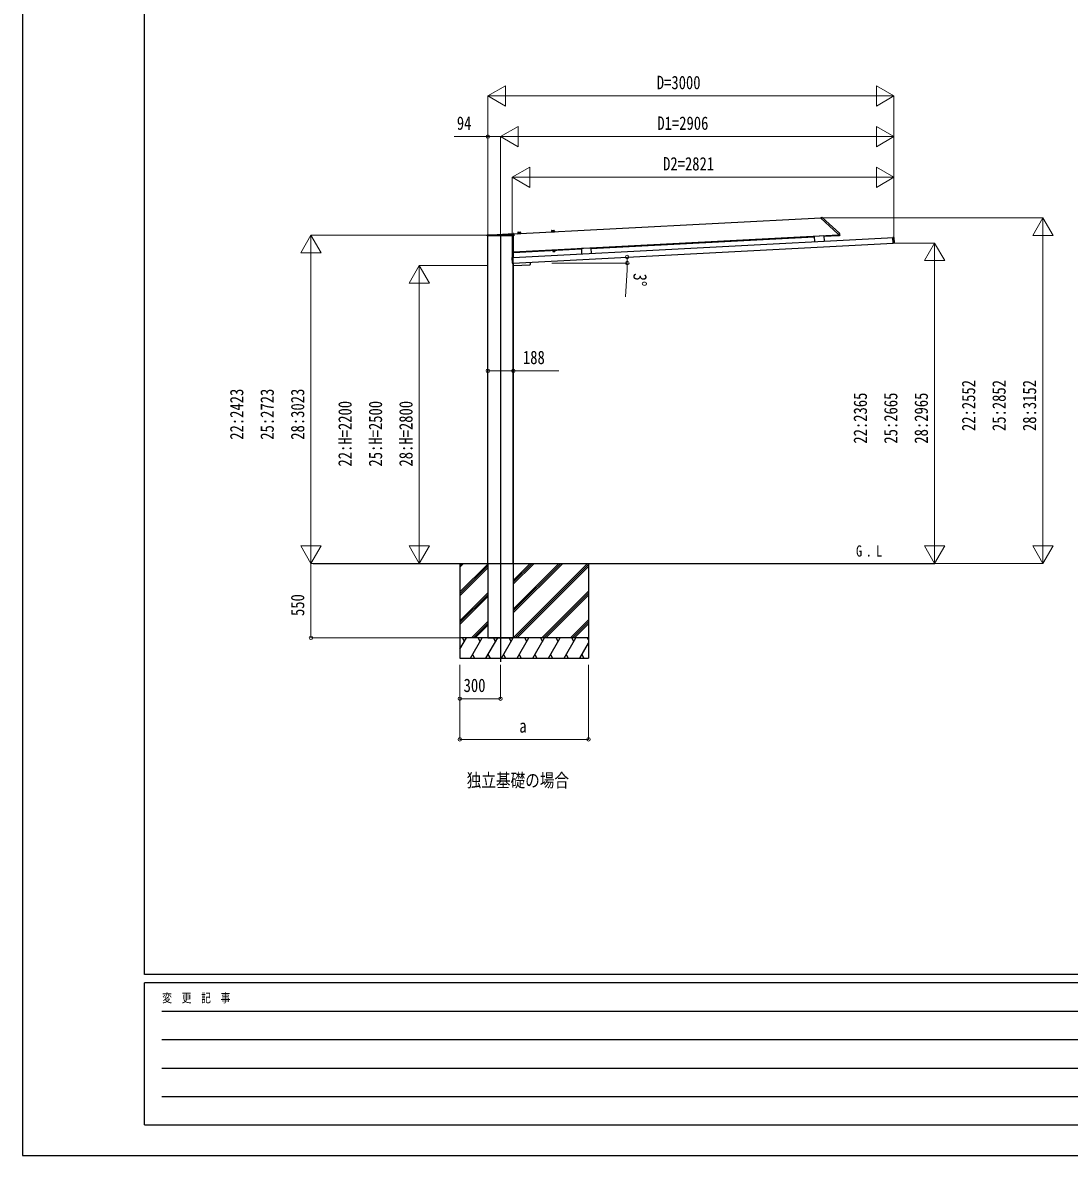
# Model space of a CAD drawing. Units: millimetres, scale not verified. Extents: x -12615 to 12615, y -8910 to 8910.
# Drawn here: x -12615 to -4882, y -8910 to -545 of the extents above; entities that cross this region are included whole.
import ezdxf
from ezdxf.enums import TextEntityAlignment as Align

# ---------------------------------------------------------------- set-up
doc = ezdxf.new("R2010")
doc.units = ezdxf.units.MM
doc.header["$LTSCALE"] = 50
for name, color, linetype in [('0-2_USER1', 3, 'Continuous'), ('0-4_YKK_12', 2, 'Continuous'), ('0-6_YKK_A1', 4, 'Continuous'), ('0-8_YKK_ZWAK', 7, 'Continuous')]:
    doc.layers.add(name, color=color, linetype=linetype)
doc.layers.add('0-7_YKK_D', color=6, linetype='Continuous', lineweight=18)
doc.styles.add('ＭＳ ゴシック', font='')
doc.styles.get('ＭＳ ゴシック').set_extended_font_data('MS Gothic')

msp = doc.modelspace()

# ---------------------------------------------------------------- linework, layer by layer
at = {"layer": '0-4_YKK_12'}
msp.add_line((-9084.04, -2112.5), (-9084.04, -5265.48), dxfattribs=at)
at = {"layer": '0-6_YKK_A1'}
for p, q in [((-8986.76, -2105.46), (-6718.99, -1986.61)), ((-6719.17, -1983.12), (-6711.57, -1983.19)), ((-6719.15, -1983.59), (-6719.17, -1983.12)), ((-6719.15, -1983.59), (-6718.85, -1989.21)), ((-6718.69, -1989.56), (-6589.2, -2106.15)), ((-6708.93, -1984.21), (-6581.07, -2099.34)), ((-8955.11, -2091.88), (-8940.17, -2091.1)), ((-8709.35, -2088.99), (-8709.36, -2090.52)), ((-8709.36, -2090.52), (-8685.4, -2089.26)), ((-8709.36, -2090.52), (-8685.4, -2089.26)), ((-8709.34, -2090.92), (-8709.36, -2090.52)), ((-8709.34, -2090.92), (-8685.38, -2089.66)), ((-8708.88, -2088.49), (-8686.09, -2087.3)), ((-8708.29, -2081.77), (-8708.35, -2088.46)), ((-8705.45, -2078.8), (-8690.52, -2078.02)), ((-8687.38, -2080.67), (-8686.62, -2087.32)), ((-8685.57, -2087.74), (-8685.4, -2089.26)), ((-8685.38, -2089.66), (-8685.4, -2089.26)), ((-9183.6, -2119.83), (-9183.53, -2111.98)), ((-9183.1, -2119.83), (-9183.6, -2119.83)), ((-8985.63, -2119.83), (-9183.1, -2119.83)), ((-9182.53, -2110.99), (-8987.02, -2110.99)), ((-9178.04, -4538), (-9178.04, -2119.83)), ((-9150.29, -2110.92), (-8988.05, -2102.42)), ((-8992.38, -2279.99), (-6180.11, -2132.61)), ((-8991.34, -2279.94), (-8991.34, -2119.83)), ((-8990.29, -2319.94), (-6184.7, -2172.9)), ((-8990.04, -2237.81), (-6588.75, -2111.96)), ((-8990.04, -2279.87), (-8990.04, -2119.83)), ((-8987.01, -2103.3), (-8986.03, -2111.88)), ((-8986.03, -2111.88), (-8986.03, -2111.9)), ((-8986.03, -2111.9), (-8985.13, -2119.83)), ((-8985.13, -2119.83), (-8985.63, -2119.83)), ((-8959.01, -2102.07), (-8959.02, -2103.6)), ((-8959.02, -2103.6), (-8935.05, -2102.35)), ((-8959.02, -2103.6), (-8935.05, -2102.35)), ((-8959, -2104), (-8959.02, -2103.6)), ((-8959, -2104), (-8935.03, -2102.75)), ((-8958.53, -2101.58), (-8935.75, -2100.38)), ((-8957.95, -2094.85), (-8958.01, -2101.55)), ((-8937.04, -2093.76), (-8936.28, -2100.41)), ((-8935.23, -2100.82), (-8935.05, -2102.35)), ((-8935.03, -2102.75), (-8935.05, -2102.35)), ((-8416.31, -2212.75), (-6766.74, -2126.3)), ((-6695.97, -2120.09), (-6766.87, -2123.8)), ((-6766.87, -2123.8), (-6764.81, -2163.25)), ((-6695.97, -2120.09), (-6693.9, -2159.53)), ((-6695.84, -2122.58), (-6588.49, -2116.96)), ((-6589.04, -2106.49), (-6588.95, -2108.1)), ((-6588.9, -2109.04), (-6588.95, -2108.1)), ((-6588.9, -2109.04), (-6581.27, -2109.1)), ((-6588.88, -2109.53), (-6588.9, -2109.04)), ((-6588.88, -2109.53), (-6588.49, -2116.96)), ((-6588.49, -2116.96), (-6580.88, -2116.56)), ((-6581.27, -2109.1), (-6579.86, -2109.12)), ((-6579.75, -2102.1), (-6579.43, -2108.19)), ((-6579.43, -2108.19), (-6579.36, -2109.59)), ((-6191.95, -2133.23), (-6186.79, -2132.96)), ((-6185.67, -2131.52), (-6186.87, -2131.58)), ((-6186.85, -2131.93), (-6186.87, -2131.58)), ((-6186.87, -2131.58), (-6186.87, -2131.58)), ((-6186.82, -2132.43), (-6186.85, -2131.93)), ((-6184.67, -2173.45), (-6186.82, -2132.43)), ((-6185.67, -2131.52), (-6185.67, -2131.52)), ((-6185.07, -2131.38), (-6179.18, -2131.07)), ((-6184.64, -2173.95), (-6184.67, -2173.45)), ((-6184.64, -2173.95), (-6184.63, -2174.3)), ((-6184.63, -2174.3), (-6183.43, -2174.24)), ((-6184.63, -2174.3), (-6184.63, -2174.3)), ((-6183.43, -2174.24), (-6183.43, -2174.24)), ((-6176.93, -2174.01), (-6182.82, -2174.32)), ((-6178.66, -2131.54), (-6176.46, -2173.49)), ((-8989.78, -2242.8), (-8990.04, -2237.85)), ((-8989.78, -2242.8), (-8487.21, -2216.47)), ((-8682.53, -2229.91), (-8697.52, -2230.69)), ((-8697.52, -2230.69), (-8697.26, -2235.6)), ((-8696.23, -2236.13), (-8697.26, -2235.6)), ((-8697.06, -2230.67), (-8697.15, -2229.07)), ((-8683.24, -2235.45), (-8696.23, -2236.13)), ((-8693.77, -2230.5), (-8693.51, -2235.41)), ((-8686.27, -2230.1), (-8686.02, -2235.02)), ((-8683.24, -2235.45), (-8682.27, -2234.82)), ((-8683.07, -2228.33), (-8682.98, -2229.93)), ((-8682.53, -2229.91), (-8682.27, -2234.82)), ((-8416.44, -2210.25), (-8487.34, -2213.97)), ((-8487.34, -2213.97), (-8485.27, -2253.41)), ((-8416.44, -2210.25), (-8414.37, -2249.7)), ((-9000.62, -2279.43), (-8998.43, -2321.38)), ((-8994.26, -2278.6), (-9000.15, -2278.91)), ((-8997.9, -2321.85), (-8992.01, -2321.54)), ((-8993.65, -2278.68), (-8992.46, -2278.62)), ((-8993.65, -2278.68), (-8993.65, -2278.68)), ((-8992.44, -2278.97), (-8992.46, -2278.62)), ((-8992.46, -2278.62), (-8992.46, -2278.62)), ((-8992.41, -2279.46), (-8992.44, -2278.97)), ((-8990.26, -2320.49), (-8992.41, -2279.46)), ((-8991.9, -2321.52), (-8991.01, -2338.5)), ((-8990.22, -2321.34), (-8991.42, -2321.4)), ((-8991.42, -2321.4), (-8991.42, -2321.4)), ((-8991.34, -4538), (-8991.34, -2321.4)), ((-8991.34, -2338), (-8991.04, -2338)), ((-8990.24, -2320.99), (-8990.26, -2320.49)), ((-8990.24, -2320.99), (-8990.22, -2321.34)), ((-8990.22, -2321.34), (-8990.22, -2321.34)), ((-8990.04, -4538), (-8990.04, -2339.45)), ((-8989.96, -2339.45), (-8865.63, -2332.93)), ((-8865.66, -2313.4), (-8864.69, -2331.88)), ((-10468.44, -4538), (-5877.04, -4538)), ((-9384.94, -4538), (-9384.94, -5238)), ((-9384.94, -4565.38), (-9357.56, -4538)), ((-9384.94, -4551.24), (-9371.7, -4538)), ((-9384.94, -4749.23), (-9178.94, -4543.23)), ((-9384.94, -4763.37), (-9178.94, -4557.37)), ((-9384.94, -4777.51), (-9178.94, -4571.51)), ((-9178.04, -4538), (-9178.04, -5088)), ((-8991.34, -4538), (-8991.34, -5088)), ((-8991.08, -5088), (-8441.08, -4538)), ((-8990.94, -4904.01), (-8624.93, -4538)), ((-8990.94, -4875.73), (-8653.21, -4538)), ((-8990.94, -4889.87), (-8639.07, -4538)), ((-8990.94, -4691.88), (-8837.06, -4538)), ((-8990.94, -4677.74), (-8851.2, -4538)), ((-8990.94, -4663.6), (-8865.34, -4538)), ((-8976.94, -5088), (-8434.94, -4546)), ((-8962.8, -5088), (-8434.94, -4560.15)), ((-8434.94, -4538), (-8434.94, -5238)), ((-9384.94, -4961.36), (-9178.94, -4755.36)), ((-8778.95, -5088), (-8434.94, -4743.99)), ((-8764.81, -5088), (-8434.94, -4758.14)), ((-9384.94, -4975.5), (-9178.94, -4769.5)), ((-9384.94, -4989.64), (-9178.94, -4783.65)), ((-8750.66, -5088), (-8434.94, -4772.28)), ((-9299.45, -5088), (-9178.94, -4967.49)), ((-9285.31, -5088), (-9178.94, -4981.63)), ((-9271.16, -5088), (-9178.94, -4995.78)), ((-8566.82, -5088), (-8434.94, -4956.12)), ((-8552.67, -5088), (-8434.94, -4970.27)), ((-8538.53, -5088), (-8434.94, -4984.41)), ((-8434.94, -5088), (-9384.94, -5088)), ((-9384.94, -5171.83), (-9336.54, -5088)), ((-9351.54, -5113.98), (-9366.54, -5088)), ((-9307.67, -5238), (-9221.07, -5088)), ((-9236.07, -5113.98), (-9251.07, -5088)), ((-9192.2, -5238), (-9105.6, -5088)), ((-9178.04, -5088), (-8991.34, -5088)), ((-9120.6, -5113.98), (-9135.6, -5088)), ((-9076.73, -5238), (-8990.13, -5088)), ((-9005.13, -5113.98), (-9020.13, -5088)), ((-8961.26, -5238), (-8874.66, -5088)), ((-8889.66, -5113.98), (-8904.66, -5088)), ((-8845.79, -5238), (-8759.19, -5088)), ((-8789.19, -5088), (-8774.19, -5113.98)), ((-8730.32, -5238), (-8643.72, -5088)), ((-8658.72, -5113.98), (-8673.72, -5088)), ((-8614.85, -5238), (-8528.25, -5088)), ((-8543.25, -5113.98), (-8558.25, -5088)), ((-8434.94, -5101.58), (-8442.78, -5088)), ((-8499.38, -5238), (-8434.94, -5126.38)), ((-9384.94, -5238), (-8434.94, -5238)), ((-9292.68, -5212.02), (-9277.68, -5238)), ((-9177.2, -5212.02), (-9162.2, -5238)), ((-9061.73, -5212.02), (-9046.74, -5238)), ((-8946.26, -5212.02), (-8931.27, -5238)), ((-8830.79, -5212.02), (-8815.8, -5238)), ((-8715.32, -5212.02), (-8700.33, -5238)), ((-8599.85, -5212.02), (-8584.86, -5238)), ((-8484.38, -5212.02), (-8469.38, -5238))]:
    msp.add_line(p, q, dxfattribs=at)
msp.add_lwpolyline([(-6579.36, -2109.59), (-6579, -2116.46), (-6580.88, -2116.56)], dxfattribs=at)
msp.add_lwpolyline([(-8698.68, -2227.55), (-8681.7, -2226.66), (-8681.62, -2228.26), (-8698.59, -2229.15)], close=True, dxfattribs=at)
for centre, radius, start, end in [((-6718.35, -1989.19), 0.5, 183, 228), ((-6711.61, -1987.19), 4, 48, 89.5), ((-8940.02, -2094.1), 3, 6.5, 93), ((-8708.85, -2088.99), 0.5, 93, 179.5), ((-8705.29, -2081.79), 3, 93, 179.5), ((-8690.36, -2081.01), 3, 6.5, 93), ((-8686.07, -2087.8), 0.5, 6.5, 93), ((-9182.53, -2111.99), 1, 90, 176.5048), ((-9182.53, -2111.99), 1, 176.5048, 179.5), ((-9152.91, -2060.99), 50, 270, 273.00032), ((-8988, -2103.42), 1, 6.5, 93.00032), ((-8987.02, -2111.99), 1, 6.5, 90), ((-8958.51, -2102.07), 0.5, 93, 179.5), ((-8954.95, -2094.88), 3, 93, 179.5), ((-8935.73, -2100.88), 0.5, 6.5, 93), ((-6589.53, -2106.52), 0.5, 3, 48), ((-6583.75, -2102.31), 4, 3, 48), ((-6579.86, -2109.62), 0.5, 3, 89.5), ((-6185.63, -2128.65), 2.86, 272.73957, 279.49104), ((-6183.11, -2178.51), 4.28, 87.31821, 94.21342), ((-8695.53, -2232.77), 3.32, 238.61575, 307.38425), ((-8690.38, -2223.39), 12.42, 255.41205, 290.58795), ((-8684.29, -2232.18), 3.32, 238.61575, 307.38425), ((-8994, -2275.83), 2.86, 266.50896, 273.26043), ((-8991.28, -2325.68), 4.28, 91.78658, 98.68179), ((-8990.02, -2338.45), 1, 183, 273), ((-8865.69, -2331.93), 1, 273, 3)]:
    msp.add_arc(centre, radius, start, end, dxfattribs=at)
for centre, major_axis, ratio, start_param, end_param in [((-6185.67, -2131.48), (0.599, 0.031), 0.061163, 4.712389, 5.0226887), ((-6185.06, -2131.68), (0.016, -0.3), 0.998135, 3.1415927, 3.9550709), ((-6182.84, -2174.02), (0.016, -0.3), 0.998135, 5.4698366, 6.2831853), ((-6179.16, -2131.57), (0.336, 0.373), 0.99628, 5.4996506, 7.06672), ((-6176.96, -2173.51), (0.373, -0.336), 0.99628, 5.4996506, 7.06672), ((-9000.12, -2279.41), (-0.373, 0.336), 0.99628, 5.4996506, 7.06672), ((-8997.93, -2321.35), (-0.336, -0.373), 0.99628, 5.4996506, 7.06672), ((-8994.24, -2278.9), (0.016, -0.3), 0.998135, 2.3281144, 3.1415927), ((-8993.66, -2278.64), (-0.599, -0.031), 0.061163, 1.2604966, 1.5707963), ((-8992.03, -2321.24), (0.016, -0.3), 0.998135, 0, 0.8133487)]:
    msp.add_ellipse(centre, major_axis=major_axis, ratio=ratio, start_param=start_param, end_param=end_param, dxfattribs=at)
at = {"layer": '0-7_YKK_D'}
for p, q in [((-9178.04, -1086.19), (-9048.14, -1011.19)), ((-9178.04, -2104), (-9178.04, -1085.19)), ((-9178.04, -1086.19), (-9048.14, -1161.19)), ((-9178.04, -1086.19), (-8918.23, -1086.19)), ((-9048.14, -1161.19), (-9048.14, -1011.19)), ((-9028.04, -1086.19), (-6328.04, -1086.19)), ((-6178.04, -1086.19), (-6437.85, -1086.19)), ((-6178.04, -1086.19), (-6307.94, -1011.19)), ((-6307.94, -1011.19), (-6307.94, -1161.19)), ((-6178.04, -1086.19), (-6307.94, -1161.19)), ((-6178.04, -2171.08), (-6178.04, -1085.19)), ((-9084.04, -1386.19), (-8954.14, -1311.19)), ((-8954.14, -1461.19), (-8954.14, -1311.19)), ((-6178.04, -1386.19), (-6307.94, -1311.19)), ((-6307.94, -1311.19), (-6307.94, -1461.19)), ((-9178.04, -2114), (-9178.04, -1385.19)), ((-9084.04, -2111.5), (-9084.04, -1385.19)), ((-9084.04, -2111.5), (-9084.04, -1385.19)), ((-9084.04, -1386.19), (-8954.14, -1461.19)), ((-9084.04, -1386.19), (-8824.23, -1386.19)), ((-8934.04, -1386.19), (-6328.04, -1386.19)), ((-6178.04, -1386.19), (-6437.85, -1386.19)), ((-6178.04, -1386.19), (-6307.94, -1461.19)), ((-6178.04, -2171.08), (-6178.04, -1385.19)), ((-8999.04, -1686.19), (-8869.14, -1611.19)), ((-8869.14, -1761.19), (-8869.14, -1611.19)), ((-6178.04, -1686.19), (-6307.94, -1611.19)), ((-6307.94, -1611.19), (-6307.94, -1761.19)), ((-8999.04, -2279.84), (-8999.04, -1685.19)), ((-8999.04, -1686.19), (-8869.14, -1761.19)), ((-8999.04, -1686.19), (-8739.24, -1686.19)), ((-8849.04, -1686.19), (-6328.04, -1686.19)), ((-6178.04, -1686.19), (-6437.85, -1686.19)), ((-6178.04, -1686.19), (-6307.94, -1761.19)), ((-6178.04, -2171.08), (-6178.04, -1685.19)), ((-6710, -1986.19), (-5077.04, -1986.19)), ((-5078.04, -1986.19), (-5153.04, -2116.09)), ((-5078.04, -1986.19), (-5003.04, -2116.09)), ((-5078.04, -1986.19), (-5078.04, -2246)), ((-10484.94, -2115), (-10559.94, -2244.9)), ((-9179.04, -2115), (-10485.94, -2115)), ((-10484.94, -2115), (-10409.94, -2244.9)), ((-10484.94, -2115), (-10484.94, -2374.81)), ((-6177.02, -2172.55), (-5877.04, -2172.55)), ((-5878.04, -2172.55), (-5953.04, -2302.46)), ((-5878.04, -2172.55), (-5803.04, -2302.46)), ((-5878.04, -2172.55), (-5878.04, -2432.36)), ((-5153.04, -2116.09), (-5003.04, -2116.09)), ((-5078.04, -2136.19), (-5078.04, -4388)), ((-10559.94, -2244.9), (-10409.94, -2244.9)), ((-10484.94, -2265), (-10484.94, -4388)), ((-9684.94, -2338), (-9759.94, -2467.9)), ((-9179.04, -2338), (-9685.94, -2338)), ((-9684.94, -2338), (-9609.94, -2467.9)), ((-9684.94, -2338), (-9684.94, -2597.81)), ((-8706.65, -2319.99), (-8146.96, -2319.99)), ((-5953.04, -2302.46), (-5803.04, -2302.46)), ((-5878.04, -4388), (-5878.04, -2322.55)), ((-8149.51, -2370.97), (-8161.5, -2569.01)), ((-9759.94, -2467.9), (-9609.94, -2467.9)), ((-9684.94, -2488), (-9684.94, -4388)), ((-10484.94, -4538), (-10484.94, -4278.19)), ((-9684.94, -4538), (-9684.94, -4278.19)), ((-5878.04, -4538), (-5878.04, -4278.19)), ((-5078.04, -4538), (-5078.04, -4278.19)), ((-10484.94, -4538), (-10559.94, -4408.1)), ((-10409.94, -4408.1), (-10559.94, -4408.1)), ((-10484.94, -4538), (-10409.94, -4408.1)), ((-9684.94, -4538), (-9759.94, -4408.1)), ((-9609.94, -4408.1), (-9759.94, -4408.1)), ((-9684.94, -4538), (-9609.94, -4408.1)), ((-5878.04, -4538), (-5953.04, -4408.1)), ((-5803.04, -4408.1), (-5953.04, -4408.1)), ((-5878.04, -4538), (-5803.04, -4408.1)), ((-5078.04, -4538), (-5153.04, -4408.1)), ((-5003.04, -4408.1), (-5153.04, -4408.1)), ((-5078.04, -4538), (-5003.04, -4408.1)), ((-9259.64, -4538), (-10485.94, -4538)), ((-10484.94, -4538), (-10484.94, -5088)), ((-9179.04, -4538), (-9685.94, -4538)), ((-5877.04, -4538), (-5077.04, -4538)), ((-9385.94, -5088), (-10485.94, -5088)), ((-9384.94, -5288), (-9384.94, -5539)), ((-9384.94, -5288), (-9384.94, -5839)), ((-9084.94, -5288), (-9084.94, -5539)), ((-8434.94, -5288), (-8434.94, -5839)), ((-9384.94, -5538), (-9084.94, -5538)), ((-9384.94, -5838), (-8434.94, -5838))]:
    msp.add_line(p, q, dxfattribs=at)
for points in [[(-9084.04, -1386.19), (-9178.04, -1386.19), (-9427.44, -1386.19)], [(-9178.04, -3116.32), (-8990.04, -3116.32), (-8654.24, -3116.32)]]:
    msp.add_lwpolyline(points, dxfattribs=at)
for centre in [(-9178.04, -1386.19), (-8149.12, -2275.85), (-8147.96, -2319.99), (-9178.04, -3116.32), (-8990.04, -3116.32), (-10484.94, -5088), (-9384.94, -5538), (-9084.94, -5538), (-9384.94, -5838), (-8434.94, -5838)]:
    msp.add_circle(centre, 12.75, dxfattribs=at)
for start, end in [(356.53473, 0), (0, 3)]:
    msp.add_arc((-8991.34, -2319.99), 843.38, start, end, dxfattribs=at)
at = {"layer": '0-8_YKK_ZWAK'}
for p, q in [((-11714.94, -7575), (-11714.94, 8325)), ((11685.06, -7575), (-11714.94, -7575)), ((-3914.94, -7635), (-11714.94, -7635)), ((-11714.94, -8685), (-11714.94, -7635)), ((-11587.44, -7845), (-4064.94, -7845)), ((-11587.44, -8055), (-4064.94, -8055)), ((-11587.44, -8265), (-4064.94, -8265)), ((-11587.44, -8475), (-4064.94, -8475)), ((-11714.94, -8685), (-3914.94, -8685))]:
    msp.add_line(p, q, dxfattribs=at)
msp.add_lwpolyline([(-12615, -8910), (12615, -8910), (12615, 8910), (-12615, 8910)], close=True, dxfattribs=at)

# ---------------------------------------------------------------- texts
at = {"layer": '0-2_USER1', "style": 'ＭＳ ゴシック', "width": 0.8}
for s, height, p in [('G', 82.48, (-6458.44, -4512.69)), ('L', 82.48, (-6310.67, -4512.69)), ('.', 82.48, (-6386.44, -4512.69)), ('独立基礎の場合', 98.97, (-9334.57, -6219.76))]:
    msp.add_text(s, height=height, dxfattribs=at).set_placement(p, align=Align.BOTTOM_LEFT)
at = {"layer": '0-7_YKK_D', "style": 'ＭＳ ゴシック', "width": 0.8}
for s, p in [('D=3000', (-7930.04, -1066.19)), ('94', (-9407.44, -1366.19)), ('D1=2906', (-7926.24, -1366.19)), ('D2=2821', (-7883.74, -1666.19)), ('188', (-8919.04, -3096.32)), ('300', (-9357.34, -5518)), ('a', (-8945.94, -5818))]:
    msp.add_text(s, height=98.97, dxfattribs=at).set_placement(p, align=Align.BOTTOM_LEFT)
for s, rotation, p in [('3°', 266.535, (-8130.75, -2392.14)), ('22:2423', 90, (-10954.94, -3625.3)), ('25:2723', 90, (-10729.94, -3625.3)), ('28:3023', 90, (-10504.94, -3625.3)), ('22:2552', 90, (-5548.04, -3560.9)), ('25:2852', 90, (-5323.04, -3560.9)), ('28:3152', 90, (-5098.04, -3560.9)), ('22:H=2200', 90, (-10154.94, -3823.2)), ('25:H=2500', 90, (-9929.94, -3823.2)), ('28:H=2800', 90, (-9704.94, -3823.2)), ('22:2365', 90, (-6348.04, -3654.08)), ('25:2665', 90, (-6123.04, -3654.08)), ('28:2965', 90, (-5898.04, -3654.08)), ('550', 90, (-10504.94, -4927.08))]:
    msp.add_text(s, height=98.97, rotation=rotation, dxfattribs=at).set_placement(p, align=Align.BOTTOM_LEFT)
at = {"layer": '0-8_YKK_ZWAK', "style": 'ＭＳ ゴシック', "width": 0.8}
msp.add_text('変  更  記  事', height=65.98, dxfattribs=at).set_placement((-11583.93, -7800), align=Align.BOTTOM_LEFT)

doc.saveas('drawing.dxf')
